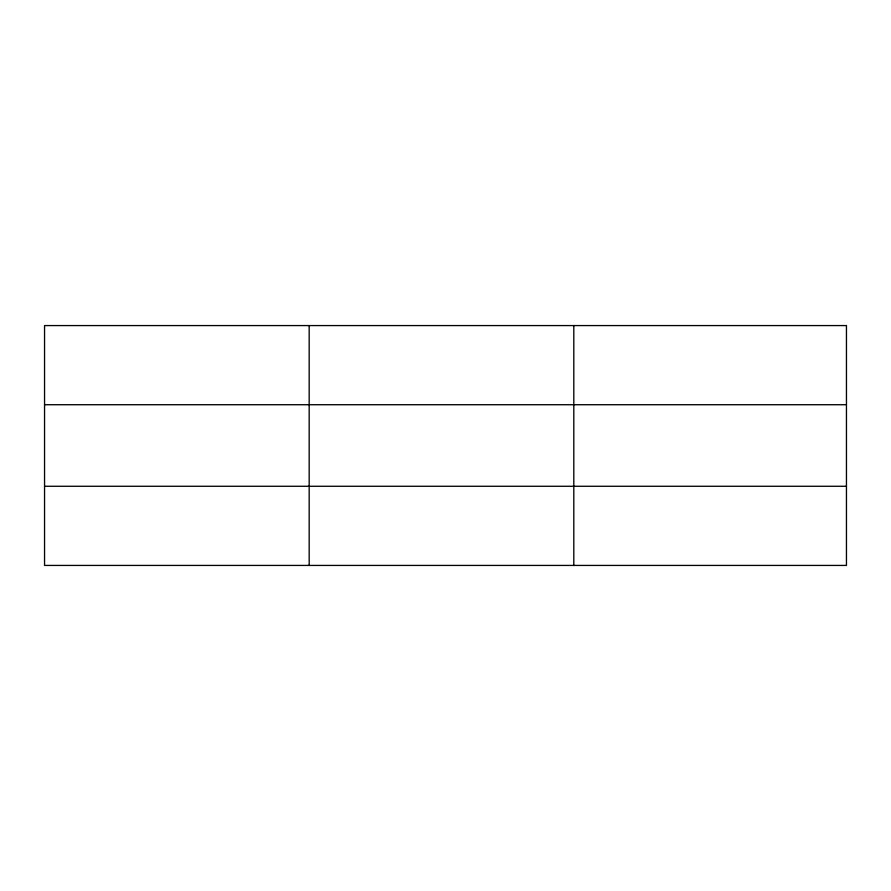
<?xml version="1.0" encoding="UTF-8"?>
<svg xmlns="http://www.w3.org/2000/svg" width="891" height="891" viewBox="0 0 891 891"><rect width="100%" height="100%" fill="white"/><g stroke="black" fill="none" stroke-linecap="round" stroke-linejoin="round"><path stroke-width="1.34" d="M309.177 565.429L309.177 325.571M573.804 565.429L573.804 325.571M846.45 404.726L846.45 325.571L44.55 325.571L44.55 565.429L846.45 565.429L846.45 404.726L44.55 404.726M44.55 486.274L846.45 486.274"/></g></svg>
